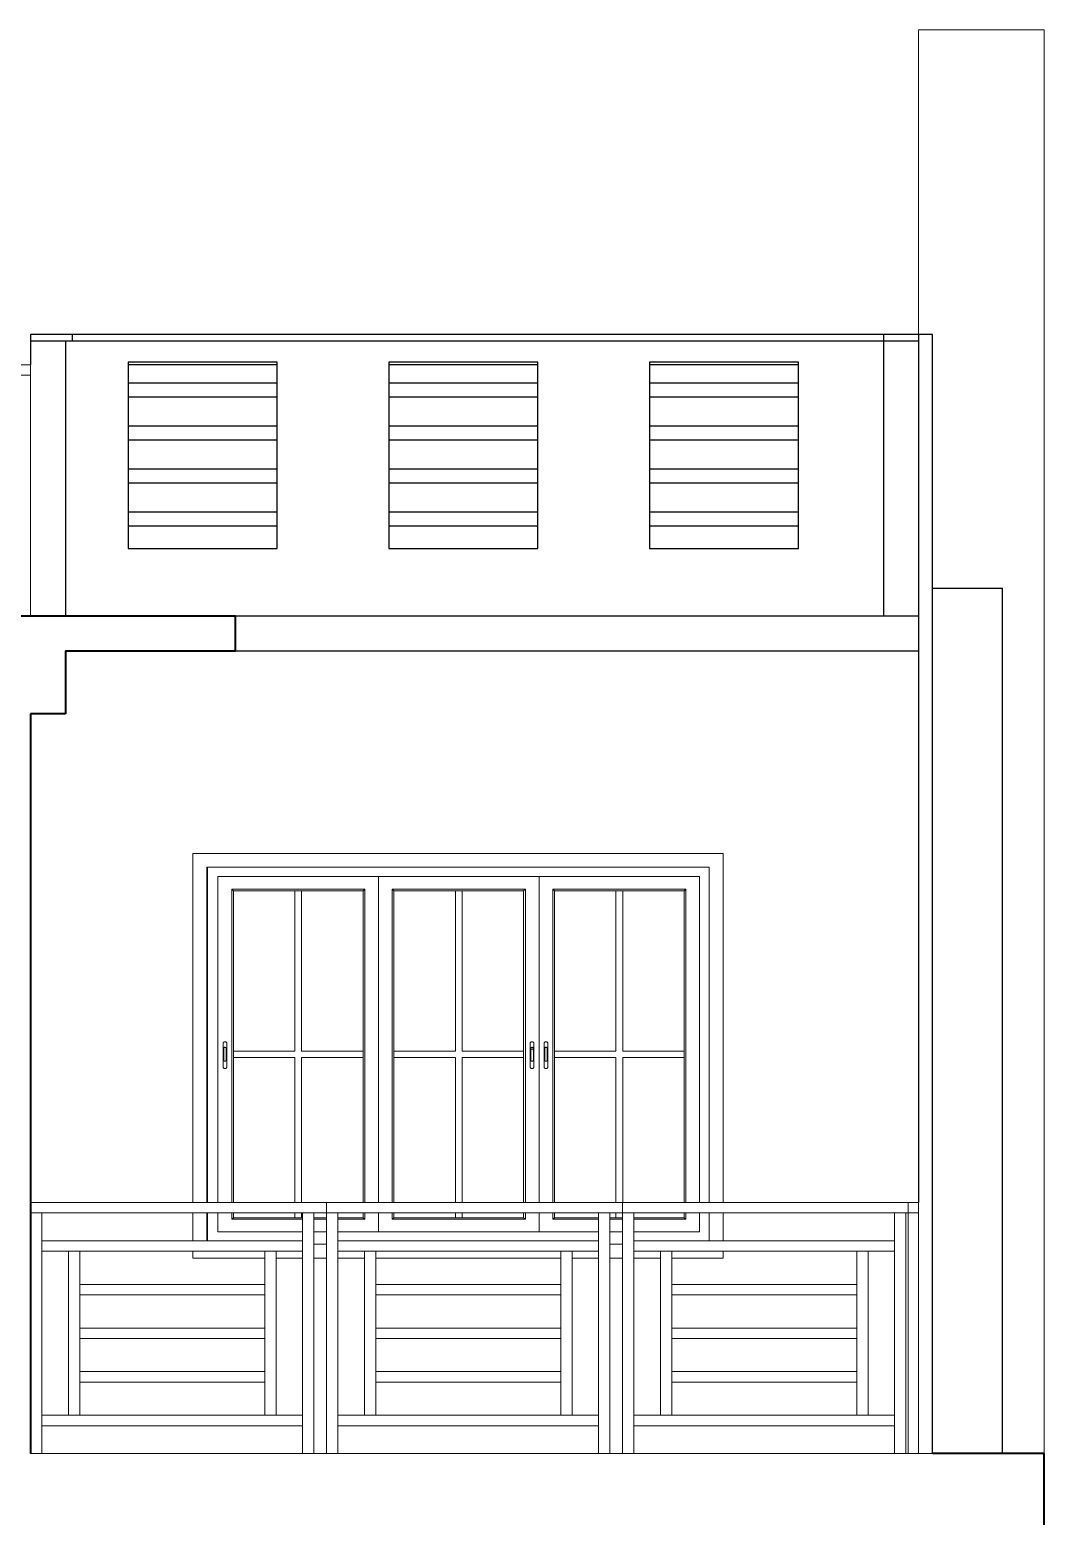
# Model space of a CAD drawing. Header units: inches. Extents: x 135267 to 147066, y -21506 to -19082.
# Drawn here: x 144683.8 to 144829.2, y -20387.6 to -20174.6 of the extents above; entities that cross this region are included whole.
import ezdxf

# ---------------------------------------------------------------- set-up
doc = ezdxf.new("R2010")
doc.units = ezdxf.units.IN
doc.header["$LTSCALE"] = 0.5
doc.header["$MEASUREMENT"] = 0
for name, color, linetype, lineweight in [('HACTH', 253, 'Continuous', 9), ('PARAPET', 50, 'Continuous', 13), ('wall', 1, 'Continuous', 40), ('wall light', 6, 'Continuous', 25), ('window', 4, 'Continuous', 13)]:
    doc.layers.add(name, color=color, linetype=linetype, lineweight=lineweight)

msp = doc.modelspace()

# ---------------------------------------------------------------- linework, layer by layer
at = {"layer": 'HACTH'}
msp.add_line((144768.76, -20378.61), (144768.76, -20342.61), dxfattribs=at)
at = {"layer": 'PARAPET'}
for p, q in [((144829.17, -20174.61), (144811.17, -20174.61)), ((144811.17, -20218.25), (144811.17, -20174.61)), ((144829.17, -20174.61), (144829.17, -20378.61)), ((144682.44, -20222.61), (144683.94, -20222.61)), ((144683.94, -20222.61), (144683.94, -20224.11)), ((144682.44, -20224.11), (144683.94, -20224.11)), ((144683.94, -20224.11), (144683.94, -20258.61)), ((144683.94, -20344.11), (144683.94, -20342.61)), ((144722.77, -20342.61), (144683.94, -20342.61)), ((144726.35, -20342.61), (144722.77, -20342.61)), ((144726.35, -20378.61), (144726.35, -20342.61)), ((144731.57, -20342.61), (144726.35, -20342.61)), ((144767.79, -20342.61), (144731.57, -20342.61)), ((144768.76, -20342.61), (144767.79, -20342.61)), ((144768.77, -20342.61), (144768.76, -20342.61)), ((144783.17, -20342.61), (144768.77, -20342.61)), ((144809.67, -20342.61), (144783.17, -20342.61)), ((144809.67, -20342.61), (144809.67, -20344.11)), ((144811.17, -20342.61), (144809.67, -20342.61)), ((144811.17, -20342.61), (144811.17, -20344.11)), ((144685.56, -20344.11), (144683.94, -20344.11)), ((144683.94, -20378.61), (144683.94, -20344.11)), ((144685.56, -20378.61), (144685.56, -20344.11)), ((144685.56, -20344.11), (144707.17, -20344.11)), ((144707.17, -20344.11), (144726.35, -20344.11)), ((144722.9, -20378.61), (144722.9, -20344.11)), ((144724.53, -20378.61), (144724.53, -20344.11)), ((144727.97, -20344.11), (144726.35, -20344.11)), ((144727.97, -20378.61), (144727.97, -20344.11)), ((144727.97, -20344.11), (144731.57, -20344.11)), ((144731.57, -20344.11), (144768.76, -20344.11)), ((144765.31, -20378.61), (144765.31, -20344.11)), ((144766.94, -20378.61), (144766.94, -20344.11)), ((144770.38, -20344.11), (144768.76, -20344.11)), ((144770.38, -20378.61), (144770.38, -20344.11)), ((144770.38, -20344.11), (144777.57, -20344.11)), ((144777.57, -20344.11), (144809.35, -20344.11)), ((144807.72, -20378.61), (144807.72, -20344.11)), ((144809.35, -20378.61), (144809.35, -20344.11)), ((144809.35, -20344.11), (144809.67, -20344.11)), ((144809.67, -20344.11), (144811.17, -20344.11)), ((144809.67, -20378.61), (144809.67, -20344.11)), ((144811.17, -20344.11), (144811.17, -20378.61)), ((144727.97, -20346.83), (144733.78, -20346.83)), ((144756.78, -20346.83), (144733.78, -20346.83)), ((144756.78, -20346.83), (144765.31, -20346.83)), ((144722.9, -20348.11), (144685.56, -20348.11)), ((144765.31, -20348.11), (144727.97, -20348.11)), ((144807.72, -20348.11), (144770.38, -20348.11)), ((144685.56, -20349.61), (144719.12, -20349.61)), ((144689.35, -20373.11), (144689.35, -20349.61)), ((144690.97, -20373.11), (144690.97, -20349.61)), ((144717.49, -20373.11), (144717.49, -20349.61)), ((144719.12, -20349.61), (144722.9, -20349.61)), ((144719.12, -20373.11), (144719.12, -20349.61)), ((144727.97, -20349.61), (144761.53, -20349.61)), ((144731.76, -20373.11), (144731.76, -20349.61)), ((144733.38, -20373.11), (144733.38, -20349.61)), ((144759.9, -20373.11), (144759.9, -20349.61)), ((144761.53, -20349.61), (144765.31, -20349.61)), ((144761.53, -20373.11), (144761.53, -20349.61)), ((144770.38, -20349.61), (144803.94, -20349.61)), ((144774.17, -20373.11), (144774.17, -20349.61)), ((144775.79, -20373.11), (144775.79, -20349.61)), ((144802.31, -20373.11), (144802.31, -20349.61)), ((144803.94, -20373.11), (144803.94, -20349.61)), ((144803.94, -20349.61), (144807.72, -20349.61)), ((144717.49, -20354.36), (144690.97, -20354.36)), ((144759.9, -20354.36), (144733.38, -20354.36)), ((144802.31, -20354.36), (144775.79, -20354.36)), ((144690.97, -20355.86), (144717.49, -20355.86)), ((144733.38, -20355.86), (144759.9, -20355.86)), ((144775.79, -20355.86), (144802.31, -20355.86)), ((144717.49, -20360.61), (144690.97, -20360.61)), ((144690.97, -20362.11), (144717.49, -20362.11)), ((144759.9, -20360.61), (144733.38, -20360.61)), ((144733.38, -20362.11), (144759.9, -20362.11)), ((144802.31, -20360.61), (144775.79, -20360.61)), ((144775.79, -20362.11), (144802.31, -20362.11)), ((144717.49, -20366.86), (144690.97, -20366.86)), ((144690.97, -20368.36), (144717.49, -20368.36)), ((144759.9, -20366.86), (144733.38, -20366.86)), ((144733.38, -20368.36), (144759.9, -20368.36)), ((144802.31, -20366.86), (144775.79, -20366.86)), ((144775.79, -20368.36), (144802.31, -20368.36)), ((144719.12, -20373.11), (144685.56, -20373.11)), ((144685.56, -20374.61), (144722.9, -20374.61)), ((144722.9, -20373.11), (144719.12, -20373.11)), ((144761.53, -20373.11), (144727.97, -20373.11)), ((144727.97, -20374.61), (144765.31, -20374.61)), ((144765.31, -20373.11), (144761.53, -20373.11)), ((144803.94, -20373.11), (144770.38, -20373.11)), ((144770.38, -20374.61), (144807.72, -20374.61)), ((144807.72, -20373.11), (144803.94, -20373.11)), ((144683.94, -20378.61), (144770.38, -20378.61)), ((144770.38, -20378.61), (144807.72, -20378.61)), ((144809.35, -20378.61), (144807.72, -20378.61)), ((144809.67, -20378.61), (144809.35, -20378.61)), ((144811.17, -20378.61), (144809.67, -20378.61)), ((144813.17, -20378.61), (144811.17, -20378.61))]:
    msp.add_line(p, q, dxfattribs=at)
at = {"layer": 'wall'}
for p, q in [((144688.94, -20263.61), (144713.3, -20263.61)), ((144688.94, -20263.61), (144688.94, -20272.61)), ((144688.94, -20272.61), (144683.94, -20272.61)), ((144683.94, -20272.61), (144683.94, -20378.61)), ((144829.17, -20378.61), (144813.17, -20378.61)), ((144829.17, -20392.61), (144829.17, -20378.61))]:
    msp.add_line(p, q, dxfattribs=at)
msp.add_lwpolyline([(144713.3, -20263.61), (144713.3, -20258.61), (144512.81, -20258.61), (144511.86, -20258.61), (144507.75, -20258.61), (144504.38, -20258.61)], dxfattribs=at)
at = {"layer": 'wall light'}
for p, q in [((144683.94, -20218.25), (144683.94, -20222.61)), ((144813.17, -20218.25), (144683.94, -20218.25)), ((144811.17, -20219.25), (144683.94, -20219.25)), ((144688.94, -20219.25), (144688.94, -20258.61)), ((144689.94, -20219.25), (144689.94, -20218.25)), ((144806.17, -20258.61), (144806.17, -20218.25)), ((144811.17, -20218.25), (144811.17, -20258.61)), ((144813.17, -20378.61), (144813.17, -20218.25)), ((144719.28, -20222.22), (144697.94, -20222.22)), ((144697.94, -20222.22), (144697.94, -20248.93)), ((144719.28, -20222.61), (144697.94, -20222.61)), ((144719.28, -20248.93), (144719.28, -20222.22)), ((144756.62, -20222.22), (144735.28, -20222.22)), ((144735.28, -20222.22), (144735.28, -20248.93)), ((144756.62, -20222.61), (144735.28, -20222.61)), ((144756.62, -20248.93), (144756.62, -20222.22)), ((144793.97, -20222.22), (144772.63, -20222.22)), ((144772.63, -20222.22), (144772.63, -20248.93)), ((144793.97, -20222.61), (144772.63, -20222.61)), ((144793.97, -20248.93), (144793.97, -20222.22)), ((144719.28, -20225.26), (144697.94, -20225.26)), ((144756.62, -20225.26), (144735.28, -20225.26)), ((144793.97, -20225.26), (144772.63, -20225.26)), ((144719.28, -20227.26), (144697.94, -20227.26)), ((144756.62, -20227.26), (144735.28, -20227.26)), ((144793.97, -20227.26), (144772.63, -20227.26)), ((144719.28, -20231.41), (144697.94, -20231.41)), ((144756.62, -20231.41), (144735.28, -20231.41)), ((144793.97, -20231.41), (144772.63, -20231.41)), ((144719.28, -20233.41), (144697.94, -20233.41)), ((144756.62, -20233.41), (144735.28, -20233.41)), ((144793.97, -20233.41), (144772.63, -20233.41)), ((144719.28, -20237.57), (144697.94, -20237.57)), ((144756.62, -20237.57), (144735.28, -20237.57)), ((144793.97, -20237.57), (144772.63, -20237.57)), ((144719.28, -20239.57), (144697.94, -20239.57)), ((144756.62, -20239.57), (144735.28, -20239.57)), ((144793.97, -20239.57), (144772.63, -20239.57)), ((144719.28, -20243.72), (144697.94, -20243.72)), ((144756.62, -20243.72), (144735.28, -20243.72)), ((144793.97, -20243.72), (144772.63, -20243.72)), ((144719.28, -20245.72), (144697.94, -20245.72)), ((144756.62, -20245.72), (144735.28, -20245.72)), ((144793.97, -20245.72), (144772.63, -20245.72)), ((144697.94, -20248.93), (144719.28, -20248.93)), ((144735.28, -20248.93), (144756.62, -20248.93)), ((144772.63, -20248.93), (144793.97, -20248.93)), ((144813.17, -20254.61), (144823.17, -20254.61)), ((144823.17, -20378.61), (144823.17, -20254.61)), ((144811.17, -20258.61), (144811.17, -20263.61)), ((144713.3, -20263.61), (144811.17, -20263.61)), ((144811.17, -20263.61), (144811.17, -20342.61))]:
    msp.add_line(p, q, dxfattribs=at)
msp.add_lwpolyline([(144811.17, -20258.61), (144713.3, -20258.61)], dxfattribs=at)
at = {"layer": 'window'}
for p, q in [((144783.17, -20292.61), (144707.17, -20292.61)), ((144707.17, -20292.61), (144707.17, -20342.61)), ((144783.17, -20342.61), (144783.17, -20292.61)), ((144709.17, -20294.61), (144709.17, -20342.61)), ((144781.17, -20294.61), (144709.17, -20294.61)), ((144709.28, -20294.61), (144709.28, -20342.61)), ((144710.78, -20342.61), (144710.78, -20295.94)), ((144779.78, -20295.94), (144710.78, -20295.94)), ((144733.78, -20295.94), (144733.78, -20342.61)), ((144756.78, -20295.94), (144756.78, -20342.61)), ((144779.78, -20295.94), (144779.78, -20342.61)), ((144781.17, -20294.61), (144781.17, -20342.61)), ((144712.75, -20342.61), (144712.75, -20297.74)), ((144712.75, -20297.74), (144731.82, -20297.74)), ((144712.99, -20297.97), (144712.75, -20297.74)), ((144712.99, -20342.61), (144712.99, -20297.97)), ((144731.57, -20297.97), (144712.99, -20297.97)), ((144721.79, -20297.97), (144721.79, -20320.94)), ((144722.77, -20297.97), (144722.77, -20320.94)), ((144731.57, -20297.97), (144731.82, -20297.74)), ((144731.57, -20297.97), (144731.57, -20342.61)), ((144731.82, -20297.74), (144731.82, -20342.61)), ((144754.82, -20297.74), (144735.75, -20297.74)), ((144735.75, -20297.74), (144735.75, -20342.61)), ((144735.99, -20297.97), (144735.75, -20297.74)), ((144735.99, -20297.97), (144735.99, -20342.61)), ((144735.99, -20297.97), (144754.57, -20297.97)), ((144744.79, -20297.97), (144744.79, -20320.94)), ((144745.77, -20297.97), (144745.77, -20320.94)), ((144754.57, -20297.97), (144754.82, -20297.74)), ((144754.57, -20342.61), (144754.57, -20297.97)), ((144754.82, -20342.61), (144754.82, -20297.74)), ((144758.75, -20342.61), (144758.75, -20297.74)), ((144758.75, -20297.74), (144777.82, -20297.74)), ((144758.99, -20297.97), (144758.75, -20297.74)), ((144758.99, -20342.61), (144758.99, -20297.97)), ((144777.57, -20297.97), (144758.99, -20297.97)), ((144767.79, -20297.97), (144767.79, -20320.94)), ((144768.77, -20297.97), (144768.77, -20320.94)), ((144777.57, -20297.97), (144777.82, -20297.74)), ((144777.57, -20297.97), (144777.57, -20342.61)), ((144777.82, -20297.74), (144777.82, -20342.61)), ((144711.51, -20319.79), (144711.52, -20319.75)), ((144711.51, -20319.82), (144711.52, -20319.75)), ((144711.51, -20319.82), (144711.51, -20319.79)), ((144711.51, -20323.21), (144711.51, -20319.82)), ((144711.52, -20319.75), (144711.54, -20319.72)), ((144711.54, -20319.72), (144711.56, -20319.69)), ((144711.59, -20319.66), (144711.56, -20319.69)), ((144711.62, -20319.64), (144711.59, -20319.66)), ((144711.61, -20320.47), (144711.6, -20320.49)), ((144711.6, -20320.49), (144711.6, -20320.52)), ((144711.6, -20320.52), (144711.6, -20320.54)), ((144711.6, -20320.54), (144711.6, -20322.25)), ((144711.63, -20320.45), (144711.61, -20320.47)), ((144711.62, -20319.64), (144711.65, -20319.62)), ((144711.65, -20320.43), (144711.63, -20320.45)), ((144711.69, -20319.61), (144711.65, -20319.62)), ((144711.67, -20320.42), (144711.65, -20320.43)), ((144711.69, -20320.41), (144711.67, -20320.42)), ((144711.73, -20319.6), (144711.69, -20319.61)), ((144711.72, -20320.4), (144711.69, -20320.41)), ((144711.75, -20320.39), (144711.72, -20320.4)), ((144711.78, -20319.6), (144711.73, -20319.6)), ((144711.78, -20320.39), (144711.75, -20320.39)), ((144711.82, -20319.6), (144711.78, -20319.6)), ((144711.8, -20320.39), (144711.78, -20320.39)), ((144711.83, -20320.4), (144711.8, -20320.39)), ((144711.82, -20319.6), (144711.86, -20319.61)), ((144711.86, -20320.41), (144711.83, -20320.4)), ((144711.86, -20319.61), (144711.9, -20319.62)), ((144711.88, -20320.42), (144711.86, -20320.41)), ((144711.9, -20320.43), (144711.88, -20320.42)), ((144711.9, -20319.62), (144711.94, -20319.64)), ((144711.92, -20320.45), (144711.9, -20320.43)), ((144711.94, -20320.47), (144711.92, -20320.45)), ((144711.94, -20319.64), (144711.97, -20319.66)), ((144711.95, -20320.49), (144711.94, -20320.47)), ((144711.96, -20320.52), (144711.95, -20320.49)), ((144711.96, -20320.54), (144711.96, -20320.52)), ((144711.96, -20322.25), (144711.96, -20320.54)), ((144711.97, -20319.66), (144711.99, -20319.69)), ((144712.02, -20319.72), (144711.99, -20319.69)), ((144712.03, -20319.75), (144712.02, -20319.72)), ((144712.04, -20319.79), (144712.03, -20319.75)), ((144712.04, -20319.79), (144712.05, -20319.82)), ((144712.05, -20319.82), (144712.05, -20323.21)), ((144712.99, -20320.94), (144721.79, -20320.94)), ((144722.77, -20320.94), (144731.57, -20320.94)), ((144744.79, -20320.94), (144735.99, -20320.94)), ((144754.57, -20320.94), (144745.77, -20320.94)), ((144755.53, -20319.75), (144755.52, -20319.79)), ((144755.52, -20319.79), (144755.52, -20319.82)), ((144755.52, -20319.82), (144755.52, -20323.21)), ((144755.54, -20319.72), (144755.53, -20319.75)), ((144755.57, -20319.69), (144755.54, -20319.72)), ((144755.59, -20319.66), (144755.57, -20319.69)), ((144755.63, -20319.64), (144755.59, -20319.66)), ((144755.6, -20320.54), (144755.61, -20320.52)), ((144755.6, -20320.79), (144755.6, -20320.54)), ((144755.6, -20320.79), (144755.61, -20320.76)), ((144755.6, -20322.25), (144755.6, -20320.79)), ((144755.61, -20320.49), (144755.62, -20320.47)), ((144755.61, -20320.52), (144755.61, -20320.49)), ((144755.61, -20320.74), (144755.62, -20320.72)), ((144755.61, -20320.76), (144755.61, -20320.74)), ((144755.62, -20320.47), (144755.64, -20320.45)), ((144755.62, -20320.72), (144755.64, -20320.7)), ((144755.66, -20319.62), (144755.63, -20319.64)), ((144755.64, -20320.45), (144755.66, -20320.43)), ((144755.64, -20320.7), (144755.66, -20320.68)), ((144755.7, -20319.61), (144755.66, -20319.62)), ((144755.66, -20320.43), (144755.68, -20320.42)), ((144755.66, -20320.68), (144755.68, -20320.67)), ((144755.68, -20320.42), (144755.7, -20320.41)), ((144755.68, -20320.67), (144755.7, -20320.66)), ((144755.74, -20319.6), (144755.7, -20319.61)), ((144755.7, -20320.41), (144755.73, -20320.4)), ((144755.7, -20320.66), (144755.73, -20320.65)), ((144755.73, -20320.4), (144755.76, -20320.39)), ((144755.73, -20320.65), (144755.76, -20320.64)), ((144755.79, -20319.6), (144755.74, -20319.6)), ((144755.76, -20320.39), (144755.79, -20320.39)), ((144755.76, -20320.64), (144755.79, -20320.64)), ((144755.83, -20319.6), (144755.79, -20319.6)), ((144755.79, -20320.39), (144755.81, -20320.39)), ((144755.79, -20320.64), (144755.81, -20320.64)), ((144755.81, -20320.39), (144755.84, -20320.4)), ((144755.81, -20320.64), (144755.84, -20320.65)), ((144755.87, -20319.61), (144755.83, -20319.6)), ((144755.84, -20320.4), (144755.87, -20320.41)), ((144755.84, -20320.65), (144755.87, -20320.66)), ((144755.91, -20319.62), (144755.87, -20319.61)), ((144755.87, -20320.41), (144755.89, -20320.42)), ((144755.87, -20320.66), (144755.89, -20320.67)), ((144755.89, -20320.42), (144755.91, -20320.43)), ((144755.89, -20320.67), (144755.91, -20320.68)), ((144755.94, -20319.64), (144755.91, -20319.62)), ((144755.91, -20320.43), (144755.93, -20320.45)), ((144755.91, -20320.68), (144755.93, -20320.7)), ((144755.93, -20320.45), (144755.95, -20320.47)), ((144755.93, -20320.7), (144755.95, -20320.72)), ((144755.98, -20319.66), (144755.94, -20319.64)), ((144755.95, -20320.47), (144755.96, -20320.49)), ((144755.95, -20320.72), (144755.96, -20320.74)), ((144755.96, -20320.49), (144755.96, -20320.52)), ((144755.96, -20320.52), (144755.97, -20320.54)), ((144755.96, -20320.74), (144755.96, -20320.76)), ((144755.96, -20320.76), (144755.97, -20320.79)), ((144755.97, -20322.25), (144755.97, -20320.54)), ((144756, -20319.69), (144755.98, -20319.66)), ((144756.03, -20319.72), (144756, -20319.69)), ((144756.04, -20319.75), (144756.03, -20319.72)), ((144756.05, -20319.79), (144756.04, -20319.75)), ((144756.06, -20319.82), (144756.04, -20319.75)), ((144756.06, -20319.82), (144756.05, -20319.79)), ((144756.06, -20323.21), (144756.06, -20319.82)), ((144757.51, -20319.79), (144757.52, -20319.75)), ((144757.51, -20319.82), (144757.52, -20319.75)), ((144757.51, -20319.82), (144757.51, -20319.79)), ((144757.51, -20323.21), (144757.51, -20319.82)), ((144757.52, -20319.75), (144757.54, -20319.72)), ((144757.54, -20319.72), (144757.56, -20319.69)), ((144757.59, -20319.66), (144757.56, -20319.69)), ((144757.62, -20319.64), (144757.59, -20319.66)), ((144757.61, -20320.47), (144757.6, -20320.49)), ((144757.6, -20320.49), (144757.6, -20320.52)), ((144757.6, -20320.52), (144757.6, -20320.54)), ((144757.6, -20320.54), (144757.6, -20322.25)), ((144757.63, -20320.45), (144757.61, -20320.47)), ((144757.62, -20319.64), (144757.65, -20319.62)), ((144757.65, -20320.43), (144757.63, -20320.45)), ((144757.69, -20319.61), (144757.65, -20319.62)), ((144757.67, -20320.42), (144757.65, -20320.43)), ((144757.69, -20320.41), (144757.67, -20320.42)), ((144757.73, -20319.6), (144757.69, -20319.61)), ((144757.72, -20320.4), (144757.69, -20320.41)), ((144757.75, -20320.39), (144757.72, -20320.4)), ((144757.78, -20319.6), (144757.73, -20319.6)), ((144757.78, -20320.39), (144757.75, -20320.39)), ((144757.82, -20319.6), (144757.78, -20319.6)), ((144757.8, -20320.39), (144757.78, -20320.39)), ((144757.83, -20320.4), (144757.8, -20320.39)), ((144757.82, -20319.6), (144757.86, -20319.61)), ((144757.86, -20320.41), (144757.83, -20320.4)), ((144757.86, -20319.61), (144757.9, -20319.62)), ((144757.88, -20320.42), (144757.86, -20320.41)), ((144757.9, -20320.43), (144757.88, -20320.42)), ((144757.9, -20319.62), (144757.94, -20319.64)), ((144757.92, -20320.45), (144757.9, -20320.43)), ((144757.94, -20320.47), (144757.92, -20320.45)), ((144757.94, -20319.64), (144757.97, -20319.66)), ((144757.95, -20320.49), (144757.94, -20320.47)), ((144757.96, -20320.52), (144757.95, -20320.49)), ((144757.96, -20320.54), (144757.96, -20320.52)), ((144757.96, -20322.25), (144757.96, -20320.54)), ((144757.97, -20319.66), (144757.99, -20319.69)), ((144758.02, -20319.72), (144757.99, -20319.69)), ((144758.03, -20319.75), (144758.02, -20319.72)), ((144758.04, -20319.79), (144758.03, -20319.75)), ((144758.04, -20319.79), (144758.05, -20319.82)), ((144758.05, -20319.82), (144758.05, -20323.21)), ((144758.99, -20320.94), (144767.79, -20320.94)), ((144768.77, -20320.94), (144777.57, -20320.94)), ((144711.51, -20323.25), (144711.51, -20323.21)), ((144711.52, -20323.28), (144711.51, -20323.25)), ((144711.52, -20323.28), (144711.54, -20323.31)), ((144711.54, -20323.31), (144711.56, -20323.34)), ((144711.56, -20323.34), (144711.59, -20323.37)), ((144711.62, -20323.39), (144711.59, -20323.37)), ((144711.6, -20322.27), (144711.6, -20322.25)), ((144711.6, -20322.29), (144711.6, -20322.27)), ((144711.61, -20322.31), (144711.6, -20322.29)), ((144711.63, -20322.33), (144711.61, -20322.31)), ((144711.65, -20323.41), (144711.62, -20323.39)), ((144711.65, -20322.35), (144711.63, -20322.33)), ((144711.67, -20322.37), (144711.65, -20322.35)), ((144711.65, -20323.41), (144711.69, -20323.42)), ((144711.69, -20322.38), (144711.67, -20322.37)), ((144711.72, -20322.39), (144711.69, -20322.38)), ((144711.73, -20323.43), (144711.69, -20323.42)), ((144711.75, -20322.39), (144711.72, -20322.39)), ((144711.78, -20323.43), (144711.73, -20323.43)), ((144711.78, -20322.39), (144711.75, -20322.39)), ((144711.8, -20322.39), (144711.78, -20322.39)), ((144711.78, -20323.43), (144711.82, -20323.43)), ((144711.83, -20322.39), (144711.8, -20322.39)), ((144711.82, -20323.43), (144711.86, -20323.42)), ((144711.86, -20322.38), (144711.83, -20322.39)), ((144711.88, -20322.37), (144711.86, -20322.38)), ((144711.9, -20323.41), (144711.86, -20323.42)), ((144711.9, -20322.35), (144711.88, -20322.37)), ((144711.92, -20322.33), (144711.9, -20322.35)), ((144711.94, -20323.39), (144711.9, -20323.41)), ((144711.94, -20322.31), (144711.92, -20322.33)), ((144711.95, -20322.29), (144711.94, -20322.31)), ((144711.94, -20323.39), (144711.97, -20323.37)), ((144711.96, -20322.27), (144711.95, -20322.29)), ((144711.96, -20322.25), (144711.96, -20322.27)), ((144711.97, -20323.37), (144711.99, -20323.34)), ((144711.99, -20323.34), (144712.02, -20323.31)), ((144712.03, -20323.28), (144712.02, -20323.31)), ((144712.05, -20323.21), (144712.03, -20323.28)), ((144712.04, -20323.25), (144712.03, -20323.28)), ((144712.04, -20323.25), (144712.05, -20323.21)), ((144712.99, -20321.84), (144721.79, -20321.84)), ((144721.79, -20321.84), (144721.79, -20342.61)), ((144722.77, -20321.84), (144731.57, -20321.84)), ((144722.77, -20321.84), (144722.77, -20342.61)), ((144744.79, -20321.84), (144735.99, -20321.84)), ((144744.79, -20321.84), (144744.79, -20342.61)), ((144745.77, -20321.84), (144745.77, -20342.61)), ((144754.57, -20321.84), (144745.77, -20321.84)), ((144755.52, -20323.25), (144755.52, -20323.21)), ((144755.52, -20323.21), (144755.53, -20323.28)), ((144755.52, -20323.25), (144755.53, -20323.28)), ((144755.53, -20323.28), (144755.54, -20323.31)), ((144755.54, -20323.31), (144755.57, -20323.34)), ((144755.57, -20323.34), (144755.59, -20323.37)), ((144755.59, -20323.37), (144755.63, -20323.39)), ((144755.6, -20322.25), (144755.61, -20322.27)), ((144755.61, -20322.27), (144755.61, -20322.29)), ((144755.61, -20322.29), (144755.62, -20322.31)), ((144755.62, -20322.31), (144755.64, -20322.33)), ((144755.63, -20323.39), (144755.66, -20323.41)), ((144755.64, -20322.33), (144755.66, -20322.35)), ((144755.66, -20322.35), (144755.68, -20322.37)), ((144755.66, -20323.41), (144755.7, -20323.42)), ((144755.68, -20322.37), (144755.7, -20322.38)), ((144755.7, -20322.38), (144755.73, -20322.39)), ((144755.7, -20323.42), (144755.74, -20323.43)), ((144755.73, -20322.39), (144755.76, -20322.39)), ((144755.74, -20323.43), (144755.79, -20323.43)), ((144755.76, -20322.39), (144755.79, -20322.39)), ((144755.79, -20322.39), (144755.81, -20322.39)), ((144755.79, -20323.43), (144755.83, -20323.43)), ((144755.81, -20322.39), (144755.84, -20322.39)), ((144755.83, -20323.43), (144755.87, -20323.42)), ((144755.84, -20322.39), (144755.87, -20322.38)), ((144755.87, -20322.38), (144755.89, -20322.37)), ((144755.87, -20323.42), (144755.91, -20323.41)), ((144755.89, -20322.37), (144755.91, -20322.35)), ((144755.91, -20322.35), (144755.93, -20322.33)), ((144755.91, -20323.41), (144755.94, -20323.39)), ((144755.93, -20322.33), (144755.95, -20322.31)), ((144755.94, -20323.39), (144755.98, -20323.37)), ((144755.95, -20322.31), (144755.96, -20322.29)), ((144755.96, -20322.27), (144755.97, -20322.25)), ((144755.96, -20322.29), (144755.96, -20322.27)), ((144755.98, -20323.37), (144756, -20323.34)), ((144756, -20323.34), (144756.03, -20323.31)), ((144756.03, -20323.31), (144756.04, -20323.28)), ((144756.04, -20323.28), (144756.05, -20323.25)), ((144756.05, -20323.25), (144756.06, -20323.21)), ((144757.51, -20323.25), (144757.51, -20323.21)), ((144757.52, -20323.28), (144757.51, -20323.25)), ((144757.52, -20323.28), (144757.54, -20323.31)), ((144757.54, -20323.31), (144757.56, -20323.34)), ((144757.56, -20323.34), (144757.59, -20323.37)), ((144757.62, -20323.39), (144757.59, -20323.37)), ((144757.6, -20322.27), (144757.6, -20322.25)), ((144757.6, -20322.29), (144757.6, -20322.27)), ((144757.61, -20322.31), (144757.6, -20322.29)), ((144757.63, -20322.33), (144757.61, -20322.31)), ((144757.65, -20323.41), (144757.62, -20323.39)), ((144757.65, -20322.35), (144757.63, -20322.33)), ((144757.67, -20322.37), (144757.65, -20322.35)), ((144757.65, -20323.41), (144757.69, -20323.42)), ((144757.69, -20322.38), (144757.67, -20322.37)), ((144757.72, -20322.39), (144757.69, -20322.38)), ((144757.73, -20323.43), (144757.69, -20323.42)), ((144757.75, -20322.39), (144757.72, -20322.39)), ((144757.78, -20323.43), (144757.73, -20323.43)), ((144757.78, -20322.39), (144757.75, -20322.39)), ((144757.8, -20322.39), (144757.78, -20322.39)), ((144757.78, -20323.43), (144757.82, -20323.43)), ((144757.83, -20322.39), (144757.8, -20322.39)), ((144757.82, -20323.43), (144757.86, -20323.42)), ((144757.86, -20322.38), (144757.83, -20322.39)), ((144757.88, -20322.37), (144757.86, -20322.38)), ((144757.9, -20323.41), (144757.86, -20323.42)), ((144757.9, -20322.35), (144757.88, -20322.37)), ((144757.92, -20322.33), (144757.9, -20322.35)), ((144757.94, -20323.39), (144757.9, -20323.41)), ((144757.94, -20322.31), (144757.92, -20322.33)), ((144757.95, -20322.29), (144757.94, -20322.31)), ((144757.94, -20323.39), (144757.97, -20323.37)), ((144757.96, -20322.27), (144757.95, -20322.29)), ((144757.96, -20322.25), (144757.96, -20322.27)), ((144757.97, -20323.37), (144757.99, -20323.34)), ((144757.99, -20323.34), (144758.02, -20323.31)), ((144758.03, -20323.28), (144758.02, -20323.31)), ((144758.05, -20323.21), (144758.03, -20323.28)), ((144758.04, -20323.25), (144758.03, -20323.28)), ((144758.04, -20323.25), (144758.05, -20323.21)), ((144758.99, -20321.84), (144767.79, -20321.84)), ((144767.79, -20321.84), (144767.79, -20342.61)), ((144768.77, -20321.84), (144777.57, -20321.84)), ((144768.77, -20321.84), (144768.77, -20342.61)), ((144707.17, -20344.11), (144707.17, -20348.11)), ((144709.17, -20344.11), (144709.17, -20348.11)), ((144709.28, -20344.11), (144709.28, -20348.11)), ((144710.78, -20346.83), (144710.78, -20344.11)), ((144712.75, -20345.03), (144712.75, -20344.11)), ((144712.75, -20345.03), (144712.99, -20344.81)), ((144722.9, -20345.03), (144712.75, -20345.03)), ((144712.99, -20344.81), (144712.99, -20344.11)), ((144722.9, -20344.81), (144712.99, -20344.81)), ((144721.79, -20344.11), (144721.79, -20344.81)), ((144722.77, -20344.11), (144722.77, -20344.81)), ((144726.35, -20344.81), (144724.53, -20344.81)), ((144726.35, -20345.03), (144724.53, -20345.03)), ((144731.57, -20344.81), (144727.97, -20344.81)), ((144731.82, -20345.03), (144727.97, -20345.03)), ((144731.57, -20344.11), (144731.57, -20344.81)), ((144731.57, -20344.81), (144731.82, -20345.03)), ((144731.82, -20344.11), (144731.82, -20345.03)), ((144733.78, -20344.11), (144733.78, -20346.83)), ((144735.75, -20344.11), (144735.75, -20345.03)), ((144735.99, -20344.81), (144735.75, -20345.03)), ((144735.75, -20345.03), (144754.82, -20345.03)), ((144735.99, -20344.11), (144735.99, -20344.81)), ((144735.99, -20344.81), (144754.57, -20344.81)), ((144744.79, -20344.11), (144744.79, -20344.81)), ((144745.77, -20344.11), (144745.77, -20344.81)), ((144754.57, -20344.81), (144754.57, -20344.11)), ((144754.82, -20345.03), (144754.57, -20344.81)), ((144754.82, -20345.03), (144754.82, -20344.11)), ((144756.78, -20344.11), (144756.78, -20346.83)), ((144758.75, -20345.03), (144758.75, -20344.11)), ((144758.75, -20345.03), (144758.99, -20344.81)), ((144765.31, -20345.03), (144758.75, -20345.03)), ((144758.99, -20344.81), (144758.99, -20344.11)), ((144765.31, -20344.81), (144758.99, -20344.81)), ((144768.76, -20344.81), (144766.94, -20344.81)), ((144768.76, -20345.03), (144766.94, -20345.03)), ((144767.79, -20344.11), (144767.79, -20344.81)), ((144777.57, -20344.81), (144770.38, -20344.81)), ((144777.82, -20345.03), (144770.38, -20345.03)), ((144777.57, -20344.11), (144777.57, -20344.81)), ((144777.57, -20344.81), (144777.82, -20345.03)), ((144777.82, -20344.11), (144777.82, -20345.03)), ((144779.78, -20344.11), (144779.78, -20346.83)), ((144781.17, -20344.11), (144781.17, -20348.11)), ((144783.17, -20348.11), (144783.17, -20344.11)), ((144722.9, -20346.83), (144710.78, -20346.83)), ((144726.35, -20346.83), (144724.53, -20346.83)), ((144768.76, -20346.83), (144766.94, -20346.83)), ((144779.78, -20346.83), (144770.38, -20346.83)), ((144726.35, -20348.61), (144724.53, -20348.61)), ((144768.76, -20348.61), (144766.94, -20348.61)), ((144707.17, -20349.61), (144707.17, -20350.61)), ((144707.17, -20350.61), (144717.49, -20350.61)), ((144719.12, -20350.61), (144722.9, -20350.61)), ((144724.53, -20350.61), (144726.35, -20350.61)), ((144727.97, -20350.61), (144731.76, -20350.61)), ((144733.38, -20350.61), (144759.9, -20350.61)), ((144761.53, -20350.61), (144765.31, -20350.61)), ((144766.94, -20350.61), (144768.76, -20350.61)), ((144770.38, -20350.61), (144774.17, -20350.61)), ((144775.79, -20350.61), (144783.17, -20350.61)), ((144783.17, -20350.61), (144783.17, -20349.61))]:
    msp.add_line(p, q, dxfattribs=at)

doc.saveas('drawing.dxf')
